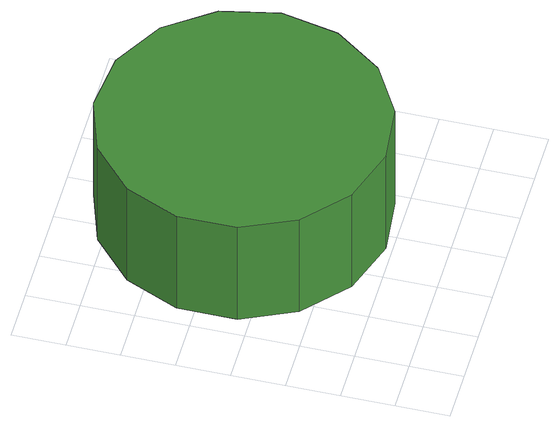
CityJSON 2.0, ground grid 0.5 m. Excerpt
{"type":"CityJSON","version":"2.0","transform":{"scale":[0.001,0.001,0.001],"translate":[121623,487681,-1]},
"CityObjects":{
"tree1":{"type":"SolitaryVegetationObject","attributes":{"function":"something"},"geometry":[{"type":"MultiSurface","lod":"1","boundaries":[[[0,1,2,3,4,5,6,7,8,9,10,11,12,13,14]],[[15,16,17,18,19,20,21,22,23,24,25,26,27,28,29]],[[0,29,28,1]],[[1,28,27,2]],[[2,27,26,3]],[[3,26,25,4]],[[4,25,24,5]],[[5,24,23,6]],[[6,23,22,7]],[[7,22,21,8]],[[8,21,20,9]],[[9,20,19,10]],[[10,19,18,11]],[[11,18,17,12]],[[12,17,16,13]],[[13,16,15,14]],[[14,15,29,0]]]}]}
},
"vertices":[
[2835,1896,1948],[2719,2440,1948],[2392,2890,1948],[1910,3169,1948],[1356,3227,1948],[827,3055,1948],[413,2682,1948],[187,2174,1948],[187,1617,1948],[413,1109,1948],[827,736,1948],[1356,564,1948],[1910,622,1948],[2392,901,1948],[2719,1351,1948],[2719,1351,785],[2392,901,785],[1910,622,785],[1356,564,785],[827,736,785],[413,1109,785],[187,1617,785],[187,2174,785],[413,2682,785],[827,3055,785],[1356,3227,785],[1910,3169,785],[2392,2890,785],[2719,2440,785],[2835,1896,785]
]}
